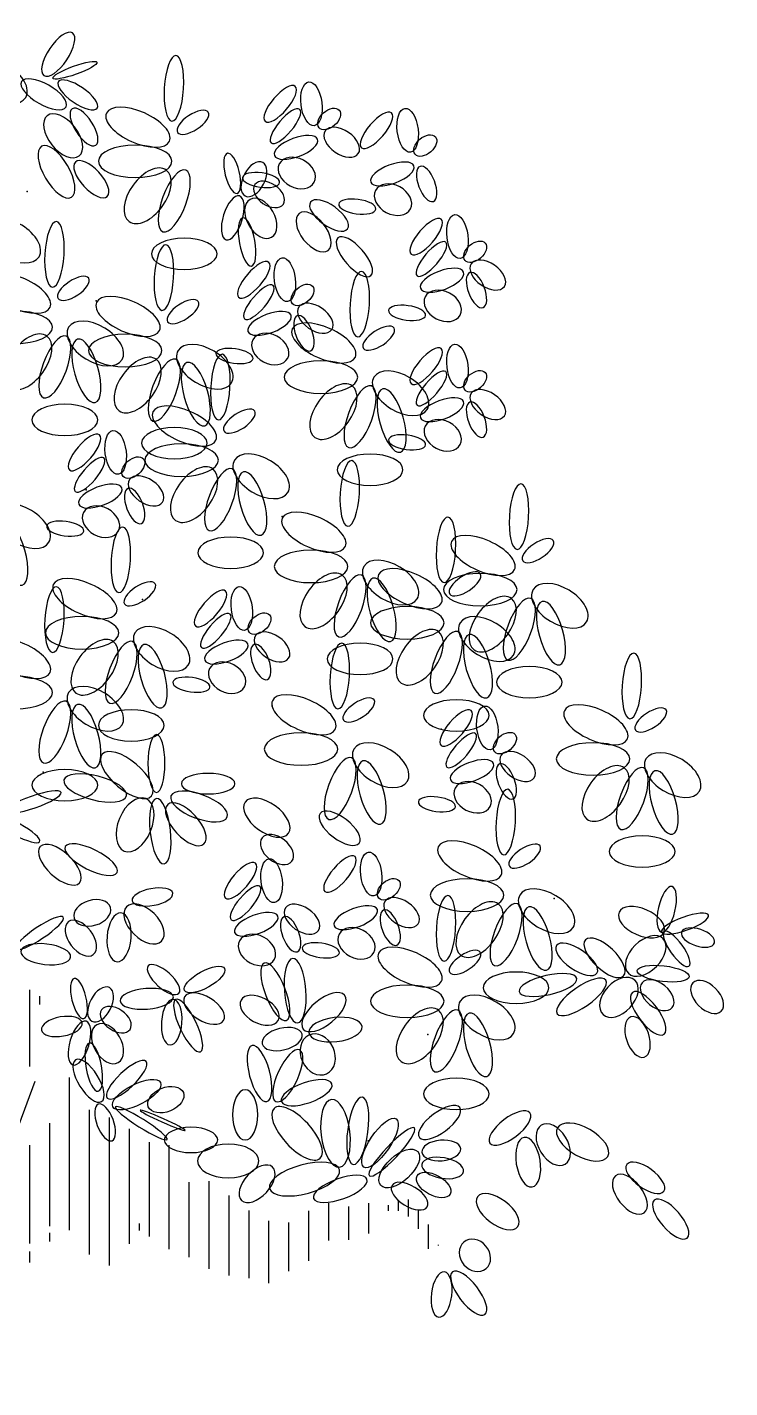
# Model space of a CAD drawing. Header units: millimetres. Extents: x 454 to 24074, y 929 to 15016.
# Drawn here: x 16631 to 17425, y 7411 to 8947 of the extents above; entities that cross this region are included whole.
import ezdxf

# ---------------------------------------------------------------- set-up
doc = ezdxf.new("R2010")
doc.units = ezdxf.units.MM
doc.layers.add('cadblocksdwg.com', color=255, linetype='Continuous')

# ---------------------------------------------------------------- blocks, each defined once
blk = doc.blocks.new('E5X', base_point=(194.294003, 228.141865))
blk.add_circle((194.984178, 228.141865), 0.690175)
blk = doc.blocks.new('Trees side 013_cad-block.com')
at = {"color": 0}
for p, q in [((780, 3389.3), (780, 3559)), ((802.1, 3526.7), (802.1, 3545.3)), ((540, 2678.6), (791.9, 3356.8)), ((868.3, 3027.8), (868.3, 3365.6)), ((912.5, 2973.9), (912.5, 3293.5)), ((824.2, 3036.1), (824.2, 3264.1)), ((956.6, 2949), (956.6, 3276.7)), ((1000.8, 2997.5), (1000.8, 3251.6)), ((1044.9, 3013.3), (1044.9, 3222.2)), ((780, 2998.1), (780, 3215.2)), ((1089.1, 2985.6), (1089.1, 3215.8)), ((1133.2, 2967.9), (1133.2, 3133.6)), ((1177.4, 2941.8), (1177.4, 3136)), ((1221.5, 2927.1), (1221.5, 3104.1)), ((1265.7, 2920.9), (1265.7, 3070.9)), ((1442.3, 3004.4), (1442.3, 3087.1)), ((1486.4, 3006.1), (1486.4, 3079.8)), ((1530.6, 3020), (1530.6, 3087.1)), ((1574.7, 3070.1), (1574.7, 3082.8)), ((1596.8, 3070.1), (1596.8, 3093.8)), ((1618.9, 3057.8), (1618.9, 3095.6)), ((1640.9, 3030.6), (1640.9, 3073.1)), ((1022.8, 3026.9), (1022.8, 3042.4)), ((1309.8, 2910), (1309.8, 3047.9)), ((1354, 2936.9), (1354, 3044.6)), ((1398.1, 2959.5), (1398.1, 3070.1)), ((824.2, 3002.1), (824.2, 3021.4)), ((1663, 2986.1), (1663, 3040)), ((1685.1, 2993.4), (1685.1, 2994.8)), ((780, 2956.1), (780, 2980))]:
    blk.add_line(p, q, dxfattribs=at)
for p in [(774.6, 5325.5), (927.1, 5084), (905.1, 4665.3), (1338.7, 4606.5), (1030, 4422.8), (1316.6, 4187.7), (1691.4, 4136.3), (809.6, 4040.8), (1529.8, 4062.8), (1294.6, 3783.7), (1941.3, 3761.6), (1662, 3460.4), (1529.8, 3225.3)]:
    blk.add_point(p, dxfattribs=at)
for p, xscale, yscale, zscale, rotation in [((811.5, 5582.3), 82.1977756200034, -32.84978778562163, 82.1977756200034, 56.19223600000353), ((652.9, 5605.5), 100.0668321224918, -57.9701995593723, 100.0668321224918, 328.8326159999966), ((831.2, 5576.5), 75.05012409188915, 13.52637186187621, 75.05012409188915, 19.82232900000361), ((1094.9, 5481.4), 105.4275587156292, -30.91745583561988, 105.4275587156292, 86.54872899999161), ((761.5, 5568.8), 82.19777561999935, -32.84978778562163, 82.19777561999935, 330.5682179999954), ((843.7, 5568.8), 75.05012409187049, -27.05274372375243, 75.05012409187049, 325.6222910000013), ((1368.1, 5558.4), 73.97798841561206, -26.66627733375208, 73.97798841561206, 229.272766000008), ((1409.9, 5471.4), 70.76158138687848, 33.62272056562233, 70.76158138687848, 97.09590300000882), ((818.7, 5493.4), 82.19777562001252, -46.37615964749784, 82.19777562001252, 308.4014910000008), ((874.1, 5508.9), 69.68939749876536, -28.98507567375418, 69.68939749876536, 302.7530160000093), ((1089.5, 5436.9), 110.7882853087476, -50.24082354750135, 110.7882853087476, 155.9976839999949), ((1107.4, 5456.3), 58.96794431248935, -25.12041177375067, 58.96794431248935, 33.50750200001044), ((1314.5, 5433.2), 70.76158138688423, -23.18807982374892, 70.76158138688423, 49.51578400000314), ((1420.6, 5466.8), 42.88581274499978, 26.66627733375208, 42.88581274499978, 41.01712199998616), ((1581.2, 5499.6), 73.97798841561206, -26.66627733375208, 73.97798841561206, 229.272766000008), ((1623, 5412.7), 70.76158138687848, 33.62272056562233, 70.76158138687848, 97.09590300000882), ((1434.5, 5459.8), 64.3286709056255, -38.26031724562654, 64.3286709056255, 325.5266969999992), ((1322, 5405.4), 73.97798841564617, -30.14452305561917, 73.97798841564617, 20.5648449999995), ((1633.7, 5408), 42.88581274499978, 26.66627733375208, 42.88581274499978, 41.01712199998616), ((806.2, 5425.8), 94.70610552937029, -40.57911558562864, 94.70610552937029, 300.3292720000002), ((1094.9, 5392.5), 117.9359368368614, -52.1731554975031, 117.9359368368614, 180), ((881.2, 5391), 75.05012409188427, -32.84978778562163, 75.05012409188427, 312.760735999999), ((1082.4, 5373.2), 101.8537570575128, -57.9701995593723, 101.8537570575128, 234.1064379999927), ((1239.2, 5321.6), 66.11559584062145, -23.18807982374892, 66.11559584062145, 103.5626760000183), ((1257.1, 5315.8), 60.75486924750065, -34.78211973562338, 60.75486924750065, 62.28169500001469), ((1332.7, 5386.8), 63.25653522936001, -46.37615964749784, 63.25653522936001, 332.3790999999956), ((1535.1, 5346.6), 73.97798841564617, -30.14452305561917, 73.97798841564617, 20.5648449999995), ((1125.3, 5373.2), 105.4275587156161, -38.64678363562689, 105.4275587156161, 249.7008070000023), ((1251.2, 5356.7), 60.04012820063404, -23.18807982374892, 60.04012820063404, 352.3017939999917), ((1278.5, 5340.9), 55.39414265436405, -34.78211973562338, 55.39414265436405, 325.622290999993), ((1644.4, 5381.4), 60.04012820061703, -26.66627733375208, 60.04012820061703, 290.7969340000035), ((1545.8, 5328), 63.25653522936001, -46.37615964749784, 63.25653522936001, 332.3790999999956), ((1244.5, 5315.8), 73.26324736874696, -30.91745583561988, 73.26324736874696, 252.8682939999947), ((1267.8, 5308.1), 69.68939749875621, -44.44382769749609, 69.68939749875621, 299.7333549999923), ((1401.8, 5302.3), 73.26324736875023, -32.84978778562163, 73.26324736875023, 324.211227999992), ((1464.3, 5297.9), 60.04012820063404, -23.18807982374892, 60.04012820063404, 352.3017939999917), ((682.3, 5252.9), 100.0668321224918, -57.9701995593723, 100.0668321224918, 328.8326159999966), ((1251.7, 5267.5), 78.62397396188084, -25.12041177375067, 78.62397396188084, 280.2554120000117), ((1376.8, 5277.2), 75.05012409188384, -40.57911558562864, 75.05012409188384, 307.9859180000034), ((1691.4, 5264.5), 73.97798841561206, -26.66627733375208, 73.97798841561206, 229.272766000008), ((1733.2, 5177.6), 70.76158138687848, 33.62272056562233, 70.76158138687848, 97.09590300000882), ((830.3, 5114), 105.4275587156292, -30.91745583561988, 105.4275587156292, 86.54872899999161), ((1194.9, 5187.7), 105.4275587156326, -50.24082354750135, 105.4275587156326, 180), ((1072.8, 5062.6), 105.4275587156292, -30.91745583561988, 105.4275587156292, 86.54872899999161), ((1462.5, 5223.1), 80.41085068500499, -32.84978778562163, 80.41085068500499, 311.1778830000067), ((1637.8, 5139.3), 70.76158138688423, -23.18807982374892, 70.76158138688423, 49.51578400000314), ((1744, 5172.9), 42.88581274499978, 26.66627733375208, 42.88581274499978, 41.01712199998616), ((1309.3, 5169), 73.97798841561206, -26.66627733375208, 73.97798841561206, 229.272766000008), ((1351.1, 5082.1), 70.76158138687848, 33.62272056562233, 70.76158138687848, 97.09590300000882), ((1757.9, 5166), 64.3286709056255, -38.26031724562654, 64.3286709056255, 325.5266969999992), ((825, 5069.6), 110.7882853087476, -50.24082354750135, 110.7882853087476, 155.9976839999949), ((842.8, 5088.9), 58.96794431248935, -25.12041177375067, 58.96794431248935, 33.50750200001044), ((1506.4, 5003.8), 105.4275587156292, -30.91745583561988, 105.4275587156292, 86.54872899999161), ((1645.3, 5111.5), 73.97798841564617, -30.14452305561917, 73.97798841564617, 20.5648449999995), ((1754.7, 5146.3), 60.04012820061703, -26.66627733375208, 60.04012820061703, 290.7969340000035), ((1255.7, 5043.8), 70.76158138688423, -23.18807982374892, 70.76158138688423, 49.51578400000314), ((1361.8, 5077.4), 42.88581274499978, 26.66627733375208, 42.88581274499978, 41.01712199998616), ((1656, 5092.9), 63.25653522936001, -46.37615964749784, 63.25653522936001, 332.3790999999956), ((1067.5, 5018.2), 110.7882853087476, -50.24082354750135, 110.7882853087476, 155.9976839999949), ((1085.3, 5037.5), 58.96794431248935, -25.12041177375067, 58.96794431248935, 33.50750200001044), ((1375.8, 5070.5), 64.3286709056255, -38.26031724562654, 64.3286709056255, 325.5266969999992), ((830.3, 5025.2), 117.9359368368614, -52.1731554975031, 117.9359368368614, 180), ((866.1, 5025.2), 100.0668321224918, -57.9701995593723, 100.0668321224918, 328.8326159999966), ((1263.2, 5016), 73.97798841564617, -30.14452305561917, 73.97798841564617, 20.5648449999995), ((1574.6, 5062.8), 60.04012820063404, -23.18807982374892, 60.04012820063404, 352.3017939999917), ((817.8, 5005.8), 101.8537570575128, -57.9701995593723, 101.8537570575128, 234.1064379999927), ((1501.1, 4959.4), 110.7882853087476, -50.24082354750135, 110.7882853087476, 155.9976839999949), ((1372.5, 5050.8), 60.04012820061703, -26.66627733375208, 60.04012820061703, 290.7969340000035), ((1518.9, 4978.7), 58.96794431248935, -25.12041177375067, 58.96794431248935, 33.50750200001044), ((860.7, 5005.8), 105.4275587156161, -38.64678363562689, 105.4275587156161, 249.7008070000023), ((925, 4859), 105.4275587156164, -38.64678363562689, 105.4275587156164, 105.6541280000036), ((1072.8, 4973.7), 117.9359368368614, -52.1731554975031, 117.9359368368614, 180), ((1108.6, 4973.7), 100.0668321224918, -57.9701995593723, 100.0668321224918, 328.8326159999966), ((1273.9, 4997.4), 63.25653522936001, -46.37615964749784, 63.25653522936001, 332.3790999999956), ((1060.3, 4954.4), 101.8537570575128, -57.9701995593723, 101.8537570575128, 234.1064379999927), ((1192.4, 4967.3), 60.04012820063404, -23.18807982374892, 60.04012820063404, 352.3017939999917), ((1691.4, 4978), 73.97798841561206, -26.66627733375208, 73.97798841561206, 229.272766000008), ((1733.2, 4891), 70.76158138687848, 33.62272056562233, 70.76158138687848, 97.09590300000882), ((1103.2, 4954.4), 105.4275587156161, -38.64678363562689, 105.4275587156161, 249.7008070000023), ((1167.5, 4807.5), 105.4275587156164, -38.64678363562689, 105.4275587156164, 105.6541280000036), ((1197.8, 4820.2), 105.4275587156292, -30.91745583561988, 105.4275587156292, 86.54872899999161), ((1506.4, 4915), 117.9359368368614, -52.1731554975031, 117.9359368368614, 180), ((1542.2, 4915), 100.0668321224918, -57.9701995593723, 100.0668321224918, 328.8326159999966), ((1637.8, 4852.8), 70.76158138688423, -23.18807982374892, 70.76158138688423, 49.51578400000314), ((1744, 4886.4), 42.88581274499978, 26.66627733375208, 42.88581274499978, 41.01712199998616), ((1493.9, 4895.6), 101.8537570575128, -57.9701995593723, 101.8537570575128, 234.1064379999927), ((1536.8, 4895.6), 105.4275587156161, -38.64678363562689, 105.4275587156161, 249.7008070000023), ((1601.1, 4748.8), 105.4275587156164, -38.64678363562689, 105.4275587156164, 105.6541280000036), ((1645.3, 4825), 73.97798841564617, -30.14452305561917, 73.97798841564617, 20.5648449999995), ((1757.9, 4879.5), 64.3286709056255, -38.26031724562654, 64.3286709056255, 325.5266969999992), ((930.4, 4820.3), 105.4275587156326, -50.24082354750135, 105.4275587156326, 180), ((1192.4, 4775.7), 110.7882853087476, -50.24082354750135, 110.7882853087476, 155.9976839999949), ((1210.3, 4795.1), 58.96794431248935, -25.12041177375067, 58.96794431248935, 33.50750200001044), ((1754.7, 4859.7), 60.04012820061703, -26.66627733375208, 60.04012820061703, 290.7969340000035), ((1656, 4806.4), 63.25653522936001, -46.37615964749784, 63.25653522936001, 332.3790999999956), ((934.5, 4787), 73.97798841561206, -26.66627733375208, 73.97798841561206, 229.272766000008), ((976.3, 4700), 70.76158138687848, 33.62272056562233, 70.76158138687848, 97.09590300000882), ((1172.9, 4768.9), 105.4275587156326, -50.24082354750135, 105.4275587156326, 180), ((1574.6, 4776.3), 60.04012820063404, -23.18807982374892, 60.04012820063404, 352.3017939999917), ((1197.8, 4731.3), 117.9359368368614, -52.1731554975031, 117.9359368368614, 180), ((1233.5, 4731.3), 100.0668321224918, -57.9701995593723, 100.0668321224918, 328.8326159999966), ((880.9, 4661.8), 70.76158138688423, -23.18807982374892, 70.76158138688423, 49.51578400000314), ((987, 4695.4), 42.88581274499978, 26.66627733375208, 42.88581274499978, 41.01712199998616), ((1185.3, 4712), 101.8537570575128, -57.9701995593723, 101.8537570575128, 234.1064379999927), ((1606.5, 4710.1), 105.4275587156326, -50.24082354750135, 105.4275587156326, 180), ((1484.4, 4585.1), 105.4275587156292, -30.91745583561988, 105.4275587156292, 86.54872899999161), ((1001, 4688.4), 64.3286709056255, -38.26031724562654, 64.3286709056255, 325.5266969999992), ((1228.1, 4712), 105.4275587156161, -38.64678363562689, 105.4275587156161, 249.7008070000023), ((1292.5, 4565.1), 105.4275587156164, -38.64678363562689, 105.4275587156164, 105.6541280000036), ((888.4, 4633.9), 73.97798841564617, -30.14452305561917, 73.97798841564617, 20.5648449999995), ((997.7, 4668.7), 60.04012820061703, -26.66627733375208, 60.04012820061703, 290.7969340000035), ((1859.2, 4533.7), 105.4275587156292, -30.91745583561988, 105.4275587156292, 86.54872899999161), ((704.4, 4621.1), 100.0668321224918, -57.9701995593723, 100.0668321224918, 328.8326159999966), ((899.1, 4615.4), 63.25653522936001, -46.37615964749784, 63.25653522936001, 332.3790999999956), ((1479, 4540.6), 110.7882853087476, -50.24082354750135, 110.7882853087476, 155.9976839999949), ((1697.5, 4460.2), 105.4275587156292, -30.91745583561988, 105.4275587156292, 86.54872899999161), ((763.3, 4454.9), 105.4275587156164, -38.64678363562689, 105.4275587156164, 105.6541280000036), ((817.6, 4585.3), 60.04012820063404, -23.18807982374892, 60.04012820063404, 352.3017939999917), ((977.3, 4438.1), 105.4275587156292, -30.91745583561988, 105.4275587156292, 86.54872899999161), ((1853.8, 4489.2), 110.7882853087476, -50.24082354750135, 110.7882853087476, 155.9976839999949), ((1297.8, 4526.5), 105.4275587156326, -50.24082354750135, 105.4275587156326, 180), ((1871.7, 4508.5), 58.96794431248935, -25.12041177375067, 58.96794431248935, 33.50750200001044), ((1484.4, 4496.2), 117.9359368368614, -52.1731554975031, 117.9359368368614, 180), ((1520.1, 4496.2), 100.0668321224918, -57.9701995593723, 100.0668321224918, 328.8326159999966), ((971.9, 4393.7), 110.7882853087476, -50.24082354750135, 110.7882853087476, 155.9976839999949), ((1471.9, 4476.9), 101.8537570575128, -57.9701995593723, 101.8537570575128, 234.1064379999927), ((1514.7, 4476.9), 105.4275587156161, -38.64678363562689, 105.4275587156161, 249.7008070000023), ((1692.1, 4415.7), 110.7882853087476, -50.24082354750135, 110.7882853087476, 155.9976839999949), ((1710, 4435.1), 58.96794431248935, -25.12041177375067, 58.96794431248935, 33.50750200001044), ((989.8, 4413), 58.96794431248935, -25.12041177375067, 58.96794431248935, 33.50750200001044), ((1579.1, 4330), 105.4275587156164, -38.64678363562689, 105.4275587156164, 105.6541280000036), ((1859.2, 4444.8), 117.9359368368614, -52.1731554975031, 117.9359368368614, 180), ((1894.9, 4444.8), 100.0668321224918, -57.9701995593723, 100.0668321224918, 328.8326159999966), ((830.3, 4305.9), 105.4275587156292, -30.91745583561988, 105.4275587156292, 86.54872899999161), ((1213.7, 4441.7), 73.97798841561206, -26.66627733375208, 73.97798841561206, 229.272766000008), ((1255.6, 4354.7), 70.76158138687848, 33.62272056562233, 70.76158138687848, 97.09590300000882), ((1846.7, 4425.4), 101.8537570575128, -57.9701995593723, 101.8537570575128, 234.1064379999927), ((1889.5, 4425.4), 105.4275587156161, -38.64678363562689, 105.4275587156161, 249.7008070000023), ((1953.9, 4278.6), 105.4275587156164, -38.64678363562689, 105.4275587156164, 105.6541280000036), ((1160.1, 4316.5), 70.76158138688423, -23.18807982374892, 70.76158138688423, 49.51578400000314), ((1266.3, 4350.1), 42.88581274499978, 26.66627733375208, 42.88581274499978, 41.01712199998616), ((1697.5, 4371.3), 117.9359368368614, -52.1731554975031, 117.9359368368614, 180), ((1733.2, 4371.3), 100.0668321224918, -57.9701995593723, 100.0668321224918, 328.8326159999966), ((977.3, 4349.3), 117.9359368368614, -52.1731554975031, 117.9359368368614, 180), ((1013, 4349.3), 100.0668321224918, -57.9701995593723, 100.0668321224918, 328.8326159999966), ((1685, 4352), 101.8537570575128, -57.9701995593723, 101.8537570575128, 234.1064379999927), ((825, 4261.5), 110.7882853087476, -50.24082354750135, 110.7882853087476, 155.9976839999949), ((964.8, 4329.9), 101.8537570575128, -57.9701995593723, 101.8537570575128, 234.1064379999927), ((1007.7, 4329.9), 105.4275587156161, -38.64678363562689, 105.4275587156161, 249.7008070000023), ((1167.6, 4288.7), 73.97798841564617, -30.14452305561917, 73.97798841564617, 20.5648449999995), ((1280.2, 4343.1), 64.3286709056255, -38.26031724562654, 64.3286709056255, 325.5266969999992), ((1727.9, 4352), 105.4275587156161, -38.64678363562689, 105.4275587156161, 249.7008070000023), ((1792.2, 4205.1), 105.4275587156164, -38.64678363562689, 105.4275587156164, 105.6541280000036), ((1072, 4183.1), 105.4275587156164, -38.64678363562689, 105.4275587156164, 105.6541280000036), ((1277, 4323.4), 60.04012820061703, -26.66627733375208, 60.04012820061703, 290.7969340000035), ((1584.4, 4291.4), 105.4275587156326, -50.24082354750135, 105.4275587156326, 180), ((1462.3, 4181), 105.4275587156292, -30.91745583561988, 105.4275587156292, 86.54872899999161), ((2109, 4159), 105.4275587156292, -30.91745583561988, 105.4275587156292, 86.54872899999161), ((1178.4, 4270.1), 63.25653522936001, -46.37615964749784, 63.25653522936001, 332.3790999999956), ((830.3, 4217), 117.9359368368614, -52.1731554975031, 117.9359368368614, 180), ((866.1, 4217), 100.0668321224918, -57.9701995593723, 100.0668321224918, 328.8326159999966), ((1096.9, 4240), 60.04012820063404, -23.18807982374892, 60.04012820063404, 352.3017939999917), ((1959.2, 4239.9), 105.4275587156326, -50.24082354750135, 105.4275587156326, 180), ((1457, 4136.6), 110.7882853087476, -50.24082354750135, 110.7882853087476, 155.9976839999949), ((1474.8, 4155.9), 58.96794431248935, -25.12041177375067, 58.96794431248935, 33.50750200001044), ((860.7, 4197.7), 105.4275587156161, -38.64678363562689, 105.4275587156161, 249.7008070000023), ((925, 4050.8), 105.4275587156164, -38.64678363562689, 105.4275587156164, 105.6541280000036), ((1797.6, 4166.5), 105.4275587156326, -50.24082354750135, 105.4275587156326, 180), ((1757.6, 4177.2), 73.97798841561206, -26.66627733375208, 73.97798841561206, 229.272766000008), ((1799.4, 4090.3), 70.76158138687848, 33.62272056562233, 70.76158138687848, 97.09590300000882), ((2103.7, 4114.5), 110.7882853087476, -50.24082354750135, 110.7882853087476, 155.9976839999949), ((2121.5, 4133.8), 58.96794431248935, -25.12041177375067, 58.96794431248935, 33.50750200001044), ((1077.4, 4144.4), 105.4275587156326, -50.24082354750135, 105.4275587156326, 180), ((1462.3, 4092.1), 117.9359368368614, -52.1731554975031, 117.9359368368614, 180), ((1498.1, 4092.1), 100.0668321224918, -57.9701995593723, 100.0668321224918, 328.8326159999966), ((1704, 4052), 70.76158138688423, -23.18807982374892, 70.76158138688423, 49.51578400000314), ((1810.1, 4085.6), 42.88581274499978, 26.66627733375208, 42.88581274499978, 41.01712199998616), ((1049.8, 3988.3), 103.6406819925047, -46.37615964749784, 103.6406819925047, 139.9335129999963), ((1060.5, 3996), 92.91922880624725, -27.05274372375243, 92.91922880624725, 90), ((1824, 4078.7), 64.3286709056255, -38.26031724562654, 64.3286709056255, 325.5266969999992), ((2109, 4070.1), 117.9359368368614, -52.1731554975031, 117.9359368368614, 180), ((2144.8, 4070.1), 100.0668321224918, -57.9701995593723, 100.0668321224918, 328.8326159999966), ((1492.7, 4072.8), 105.4275587156161, -38.64678363562689, 105.4275587156161, 249.7008070000023), ((1557, 3925.9), 105.4275587156164, -38.64678363562689, 105.4275587156164, 105.6541280000036), ((1711.5, 4024.2), 73.97798841564617, -30.14452305561917, 73.97798841564617, 20.5648449999995), ((1820.8, 4059), 60.04012820061703, -26.66627733375208, 60.04012820061703, 290.7969340000035), ((2096.5, 4050.8), 101.8537570575128, -57.9701995593723, 101.8537570575128, 234.1064379999927), ((930.4, 4012.2), 105.4275587156326, -50.24082354750135, 105.4275587156326, 180), ((994.4, 3988.3), 103.6406819925163, -38.64678363562689, 103.6406819925163, 165.7243600000013), ((2139.4, 4050.8), 105.4275587156161, -38.64678363562689, 105.4275587156161, 249.7008070000023), ((2203.7, 3903.9), 105.4275587156164, -38.64678363562689, 105.4275587156164, 105.6541280000036), ((725.7, 3953.3), 94.70610552939448, -19.32341592374542, 94.70610552939448, 19.12961899999745), ((1092.7, 3988.3), 96.49303046437487, -38.64678363562689, 96.49303046437487, 339.5499080000055), ((1722.2, 4005.6), 63.25653522936001, -46.37615964749784, 63.25653522936001, 332.3790999999956), ((1829.8, 3857.8), 105.4275587156292, -30.91745583561988, 105.4275587156292, 86.54872899999161), ((1037.3, 3982.5), 91.13230387126153, -54.10548744750486, 91.13230387126153, 247.5251889999989), ((1060.5, 3982.5), 105.4275587156185, -32.84978778562163, 105.4275587156185, 276.7124860000069), ((1085.5, 3969), 85.77157727813021, -40.57911558562864, 85.77157727813021, 312.760736000002), ((1257.1, 3974.8), 85.77157727811425, -46.37615964749784, 85.77157727811425, 324.2112279999957), ((1640.7, 3975.5), 60.04012820063404, -23.18807982374892, 60.04012820063404, 352.3017939999917), ((702.5, 3941.7), 82.19777561998797, -19.32341592374542, 82.19777561998797, 331.1498320000011), ((1423.2, 3949.7), 78.6239739618579, -34.78211973562338, 78.6239739618579, 322.7297269999989), ((1294.6, 3895.6), 60.75486924749401, -38.64678363562689, 60.75486924749401, 321.7223059999918), ((803.2, 3876.2), 85.77157727811039, -40.57911558562864, 85.77157727811039, 317.2718039999911), ((858.6, 3876.2), 92.91922880624108, -32.84978778562163, 92.91922880624108, 333.4761319999952), ((1824.4, 3813.3), 110.7882853087476, -50.24082354750135, 110.7882853087476, 155.9976839999949), ((1842.3, 3832.6), 58.96794431248935, -25.12041177375067, 58.96794431248935, 33.50750200001044), ((2209.1, 3865.3), 105.4275587156326, -50.24082354750135, 105.4275587156326, 180), ((1500.4, 3854), 73.97798841561206, -26.66627733375208, 73.97798841561206, 229.272766000008), ((1542.2, 3767), 70.76158138687848, 33.62272056562233, 70.76158138687848, 97.09590300000882), ((1279.9, 3839.3), 73.97798841561206, -26.66627733375208, 73.97798841561206, 229.272766000008), ((1321.7, 3752.3), 70.76158138687848, 33.62272056562233, 70.76158138687848, 97.09590300000882), ((1226.3, 3714), 70.76158138688423, -23.18807982374892, 70.76158138688423, 49.51578400000314), ((1552.9, 3762.4), 42.88581274499978, 26.66627733375208, 42.88581274499978, 41.01712199998616), ((1829.8, 3768.9), 117.9359368368614, -52.1731554975031, 117.9359368368614, 180), ((1865.5, 3768.9), 100.0668321224918, -57.9701995593723, 100.0668321224918, 328.8326159999966), ((878.2, 3717.8), 60.75486924749719, -40.57911558562864, 60.75486924749719, 16.32402699999819), ((994.4, 3742.9), 78.62397396188763, -46.37615964749784, 78.62397396188763, 315.6992079999994), ((1006.9, 3756.4), 66.11559584064368, -27.05274372375243, 66.11559584064368, 10.46055799999926), ((1566.8, 3755.4), 64.3286709056255, -38.26031724562654, 64.3286709056255, 325.5266969999992), ((1697.5, 3622.7), 105.4275587156292, -30.91745583561988, 105.4275587156292, 86.54872899999161), ((1817.3, 3749.5), 101.8537570575128, -57.9701995593723, 101.8537570575128, 234.1064379999927), ((2179.1, 3686.9), 75.05012409188224, -27.05274372375243, 75.05012409188224, 76.98279399999743), ((1233.8, 3686.2), 73.97798841564617, -30.14452305561917, 73.97798841564617, 20.5648449999995), ((1346.4, 3740.7), 64.3286709056255, -38.26031724562654, 64.3286709056255, 325.5266969999992), ((1454.2, 3700.9), 73.97798841564617, -30.14452305561917, 73.97798841564617, 20.5648449999995), ((1563.6, 3735.7), 60.04012820061703, -26.66627733375208, 60.04012820061703, 290.7969340000035), ((1860.1, 3749.5), 105.4275587156161, -38.64678363562689, 105.4275587156161, 249.7008070000023), ((1924.5, 3602.7), 105.4275587156164, -38.64678363562689, 105.4275587156164, 105.6541280000036), ((2184.5, 3686.9), 78.62397396188592, -42.51149574749434, 78.62397396188592, 156.0757200000029), ((2179.1, 3686.9), 80.41085068501823, -21.25574787374717, 80.41085068501823, 19.82232900000272), ((749.6, 3650.1), 91.13230387125253, -19.32341592374542, 91.13230387125253, 33.73958300000214), ((865.7, 3710.1), 66.1155958406175, -38.64678363562689, 66.1155958406175, 307.0305939999832), ((981.9, 3729.4), 78.62397396187745, -38.64678363562689, 78.62397396187745, 265.5934099999969), ((1343.1, 3721), 60.04012820061703, -26.66627733375208, 60.04012820061703, 290.7969340000035), ((1465, 3682.4), 63.25653522936001, -46.37615964749784, 63.25653522936001, 332.3790999999956), ((2223.8, 3686.9), 55.39414265436865, -27.05274372375243, 55.39414265436865, 341.7152099999913), ((1244.5, 3667.7), 63.25653522936001, -46.37615964749784, 63.25653522936001, 332.3790999999956), ((2036.1, 3596), 78.62397396187127, -32.84978778562163, 78.62397396187127, 145.5935899999934), ((2095.1, 3590.2), 83.98470055499462, -36.71445168562514, 83.98470055499462, 136.5830389999882), ((2105.8, 3596), 78.62397396186064, -48.3084915974996, 78.62397396186064, 44.74885800000099), ((2239.9, 3611.5), 67.90252077563856, -21.25574787374717, 67.90252077563856, 125.3353380000083), ((760.3, 3644.4), 80.41085068499277, -32.84978778562163, 80.41085068499277, 353.4571869999949), ((1383.5, 3652.2), 60.04012820063404, -23.18807982374892, 60.04012820063404, 352.3017939999917), ((1692.1, 3578.2), 110.7882853087476, -50.24082354750135, 110.7882853087476, 155.9976839999949), ((1710, 3597.5), 58.96794431248935, -25.12041177375067, 58.96794431248935, 33.50750200001044), ((1110.5, 3551.6), 66.1155958406297, -27.05274372375243, 66.1155958406297, 138.3132020000079), ((1123, 3557.4), 73.26324736875335, 27.05274372375243, 73.26324736875335, 28.98124899999456), ((1348.2, 3491.7), 98.27995539937542, -32.84978778562163, 98.27995539937542, 111.0720489999875), ((1373.2, 3485.9), 103.6406819924996, -34.78211973562338, 103.6406819924996, 94.28794299999674), ((2125.5, 3601.8), 83.9847005550059, 25.12041177375067, 83.9847005550059, 353.2719400000053), ((899.7, 3495.6), 66.11559584062145, -23.18807982374892, 66.11559584062145, 103.5626760000183), ((1929.8, 3564), 105.4275587156326, -50.24082354750135, 105.4275587156326, 180), ((1991.5, 3584.4), 94.70610552937013, -30.91745583561988, 94.70610552937013, 192.8253899999976), ((2055.8, 3580.6), 94.70610552937245, -32.84978778562163, 94.70610552937245, 214.5340209999952), ((2120.1, 3580.6), 75.05012409188427, -48.3084915974996, 75.05012409188427, 227.239264000001), ((2136.2, 3574.8), 62.54179418249497, -38.64678363562689, 62.54179418249497, 320.7293890000039), ((2248.8, 3574.8), 64.32867090561429, -38.64678363562689, 64.32867090561429, 315.0515069999945), ((917.5, 3489.8), 60.75486924750065, -34.78211973562338, 60.75486924750065, 62.28169500001469), ((1098, 3543.9), 85.77157727812401, -32.84978778562163, 85.77157727812401, 184.5241540000021), ((1123, 3543.9), 73.26324736876289, -38.64678363562689, 73.26324736876289, 328.6886720000077), ((1330.3, 3491.7), 67.90252077561249, -40.57911558562864, 67.90252077561249, 151.600191999997), ((1385.7, 3472.4), 85.7715772781287, -40.57911558562864, 85.7715772781287, 39.27061099999606), ((1697.5, 3533.8), 117.9359368368614, -52.1731554975031, 117.9359368368614, 180), ((1733.2, 3533.8), 100.0668321224918, -57.9701995593723, 100.0668321224918, 328.8326159999966), ((2114.8, 3553.5), 83.98470055499476, -32.84978778562163, 83.98470055499476, 307.111290000001), ((939, 3514.9), 55.39414265436405, -34.78211973562338, 55.39414265436405, 325.622290999993), ((1098, 3538.1), 73.2632473687585, -32.84978778562163, 73.2632473687585, 265.8244930000104), ((1103.4, 3538.1), 92.91922880623726, -27.05274372375243, 92.91922880623726, 295.3444029999956), ((1685, 3514.4), 101.8537570575128, -57.9701995593723, 101.8537570575128, 234.1064379999927), ((1727.9, 3514.4), 105.4275587156161, -38.64678363562689, 105.4275587156161, 249.7008070000023), ((896.1, 3485.9), 66.11559584064162, -30.91745583561988, 66.11559584064162, 189.8162440000062), ((905, 3489.8), 73.26324736874696, -30.91745583561988, 73.26324736874696, 252.8682939999947), ((928.3, 3482), 69.68939749875621, -44.44382769749609, 69.68939749875621, 299.7333549999923), ((1398.2, 3464.6), 85.77157727812715, -38.64678363562689, 85.77157727812715, 6.494040000000528), ((1792.2, 3367.6), 105.4275587156164, -38.64678363562689, 105.4275587156164, 105.6541280000036), ((2111.2, 3499.4), 67.9025207756169, -36.71445168562514, 67.9025207756169, 288.5861649999929), ((1294.6, 3439.5), 66.11559584063288, -34.78211973562338, 66.11559584063288, 13.62459599999936), ((1398.2, 3458.8), 67.90252077561887, -54.10548744750486, 67.90252077561887, 294.8143589999905), ((912.2, 3441.5), 78.62397396188084, -25.12041177375067, 78.62397396188084, 280.2554120000117), ((1305.3, 3312), 92.91922880624423, -32.84978778562163, 92.91922880624423, 104.799972000009), ((1325, 3312), 91.13230387125418, -32.84978778562163, 91.13230387125418, 65.18564099998875), ((939, 3312), 78.62397396187674, -32.84978778562163, 78.62397396187674, 122.0644880000117), ((951.5, 3319.7), 85.77157727814675, -27.05274372375243, 85.77157727814675, 43.28485699999553), ((964, 3300.4), 85.77157727811681, 32.84978778562163, 85.77157727811681, 26.97100399999902), ((1337.5, 3312), 85.7715772781086, -32.84978778562163, 85.7715772781086, 19.28293100000157), ((1042.6, 3300.4), 60.75486924750597, 38.64678363562689, 60.75486924750597, 22.22119799999578), ((1797.6, 3328.9), 105.4275587156326, -50.24082354750135, 105.4275587156326, 180), ((931.8, 3306.2), 62.54179418250992, -27.05274372375243, 62.54179418250992, 290.6436560000099), ((1257.1, 3227), 80.41085068499797, -40.57911558562864, 80.41085068499797, 90), ((1423.2, 3186.4), 109.0014085856147, -46.37615964749784, 109.0014085856147, 132.7607359999993), ((1466.1, 3167.1), 109.0014085856273, -46.37615964749784, 109.0014085856273, 96.80442099999492), ((1496.5, 3172.9), 109.0014085856163, -32.84978778562163, 109.0014085856163, 82.31956299999564), ((1643, 3232.8), 80.41085068499545, -32.84978778562163, 80.41085068499545, 36.4461800000056), ((969.4, 3300.4), 98.27995539938107, -13.52637186187621, 98.27995539938107, 327.755891000005), ((1024.8, 3292.7), 78.6239739618879, -5.79699585000526, 78.6239739618879, 335.8494850000027), ((1519.7, 3167.1), 92.91922880625154, 32.84978778562163, 92.91922880625154, 56.00867799998797), ((1887.8, 3286.9), 80.41085068498603, -32.84978778562163, 80.41085068498603, 217.1246700000087), ((1948.6, 3254), 92.91922880625654, -46.37615964749784, 92.91922880625654, 330.3953440000079), ((1196.3, 3227), 85.77157727813301, -40.57911558562864, 85.77157727813301, 180), ((1532.2, 3147.7), 105.4275587156264, -21.25574787374717, 105.4275587156264, 46.68428900000217), ((1912.8, 3259.8), 73.26324736875144, -46.37615964749784, 73.26324736875144, 301.6535020000048), ((1557.3, 3126.5), 80.41085068498779, 40.57911558562864, 80.41085068498779, 42.40143800000293), ((1648.4, 3199.9), 62.54179418250931, -32.84978778562163, 62.54179418250931, 5.149335000000299), ((1875.3, 3232.8), 80.41085068500382, -38.64678363562689, 80.41085068500382, 278.9719210000108), ((1287.4, 3180.6), 98.27995539936182, -54.10548744750486, 98.27995539936182, 180), ((1466.1, 3161.3), 116.1490119018763, -46.37615964749784, 116.1490119018763, 195.1280949999982), ((1648.4, 3172.9), 67.90252077564203, -32.84978778562163, 67.90252077564203, 350.3104530000086), ((1317.8, 3167.1), 73.26324736875912, -40.57911558562864, 73.26324736875912, 227.2392639999884), ((1526.9, 3140), 91.132303871231, -32.84978778562163, 91.132303871231, 199.8223289999978), ((1637.7, 3147.7), 60.75486924750034, 32.84978778562163, 60.75486924750034, 331.0187510000089), ((2077.2, 3147.7), 75.05012409188384, -40.57911558562864, 75.05012409188384, 307.9859180000034), ((2102.3, 3172.9), 73.26324736875023, -32.84978778562163, 73.26324736875023, 324.211227999992), ((1582.3, 3126.5), 66.11559584061365, -32.84978778562163, 66.11559584061365, 328.6886720000001), ((1771.7, 3101.4), 80.41085068500244, -40.57911558562864, 80.41085068500244, 323.4198350000054), ((2163, 3093.6), 80.41085068500499, -32.84978778562163, 80.41085068500499, 311.1778830000067), ((1741.3, 3000.9), 55.39414265438539, -46.37615964749784, 55.39414265438539, 310.1356950000064), ((1698.4, 2935.2), 73.26324736874503, -32.84978778562163, 73.26324736874503, 262.7664220000045), ((1716.3, 2935.2), 85.77157727810933, -32.84978778562163, 85.77157727810933, 307.2910489999911)]:
    blk.add_blockref('E5X', p, dxfattribs=dict(at, xscale=xscale, yscale=yscale, zscale=zscale, rotation=rotation))
at = {"color": 0, "xscale": 85.77157727813301, "yscale": -32.84978778562163, "zscale": 85.77157727813301}
blk.add_blockref('E5X', (1115.9, 4015.4), dxfattribs=at)

msp = doc.modelspace()

# ---------------------------------------------------------------- block references
at = {"layer": 'cadblocksdwg.com', "xscale": 0.5103099452236204, "yscale": 0.5103099452236204, "zscale": 0.5103099452236204}
msp.add_blockref('Trees side 013_cad-block.com', (16236.2, 6044), dxfattribs=at)

doc.saveas('drawing.dxf')
